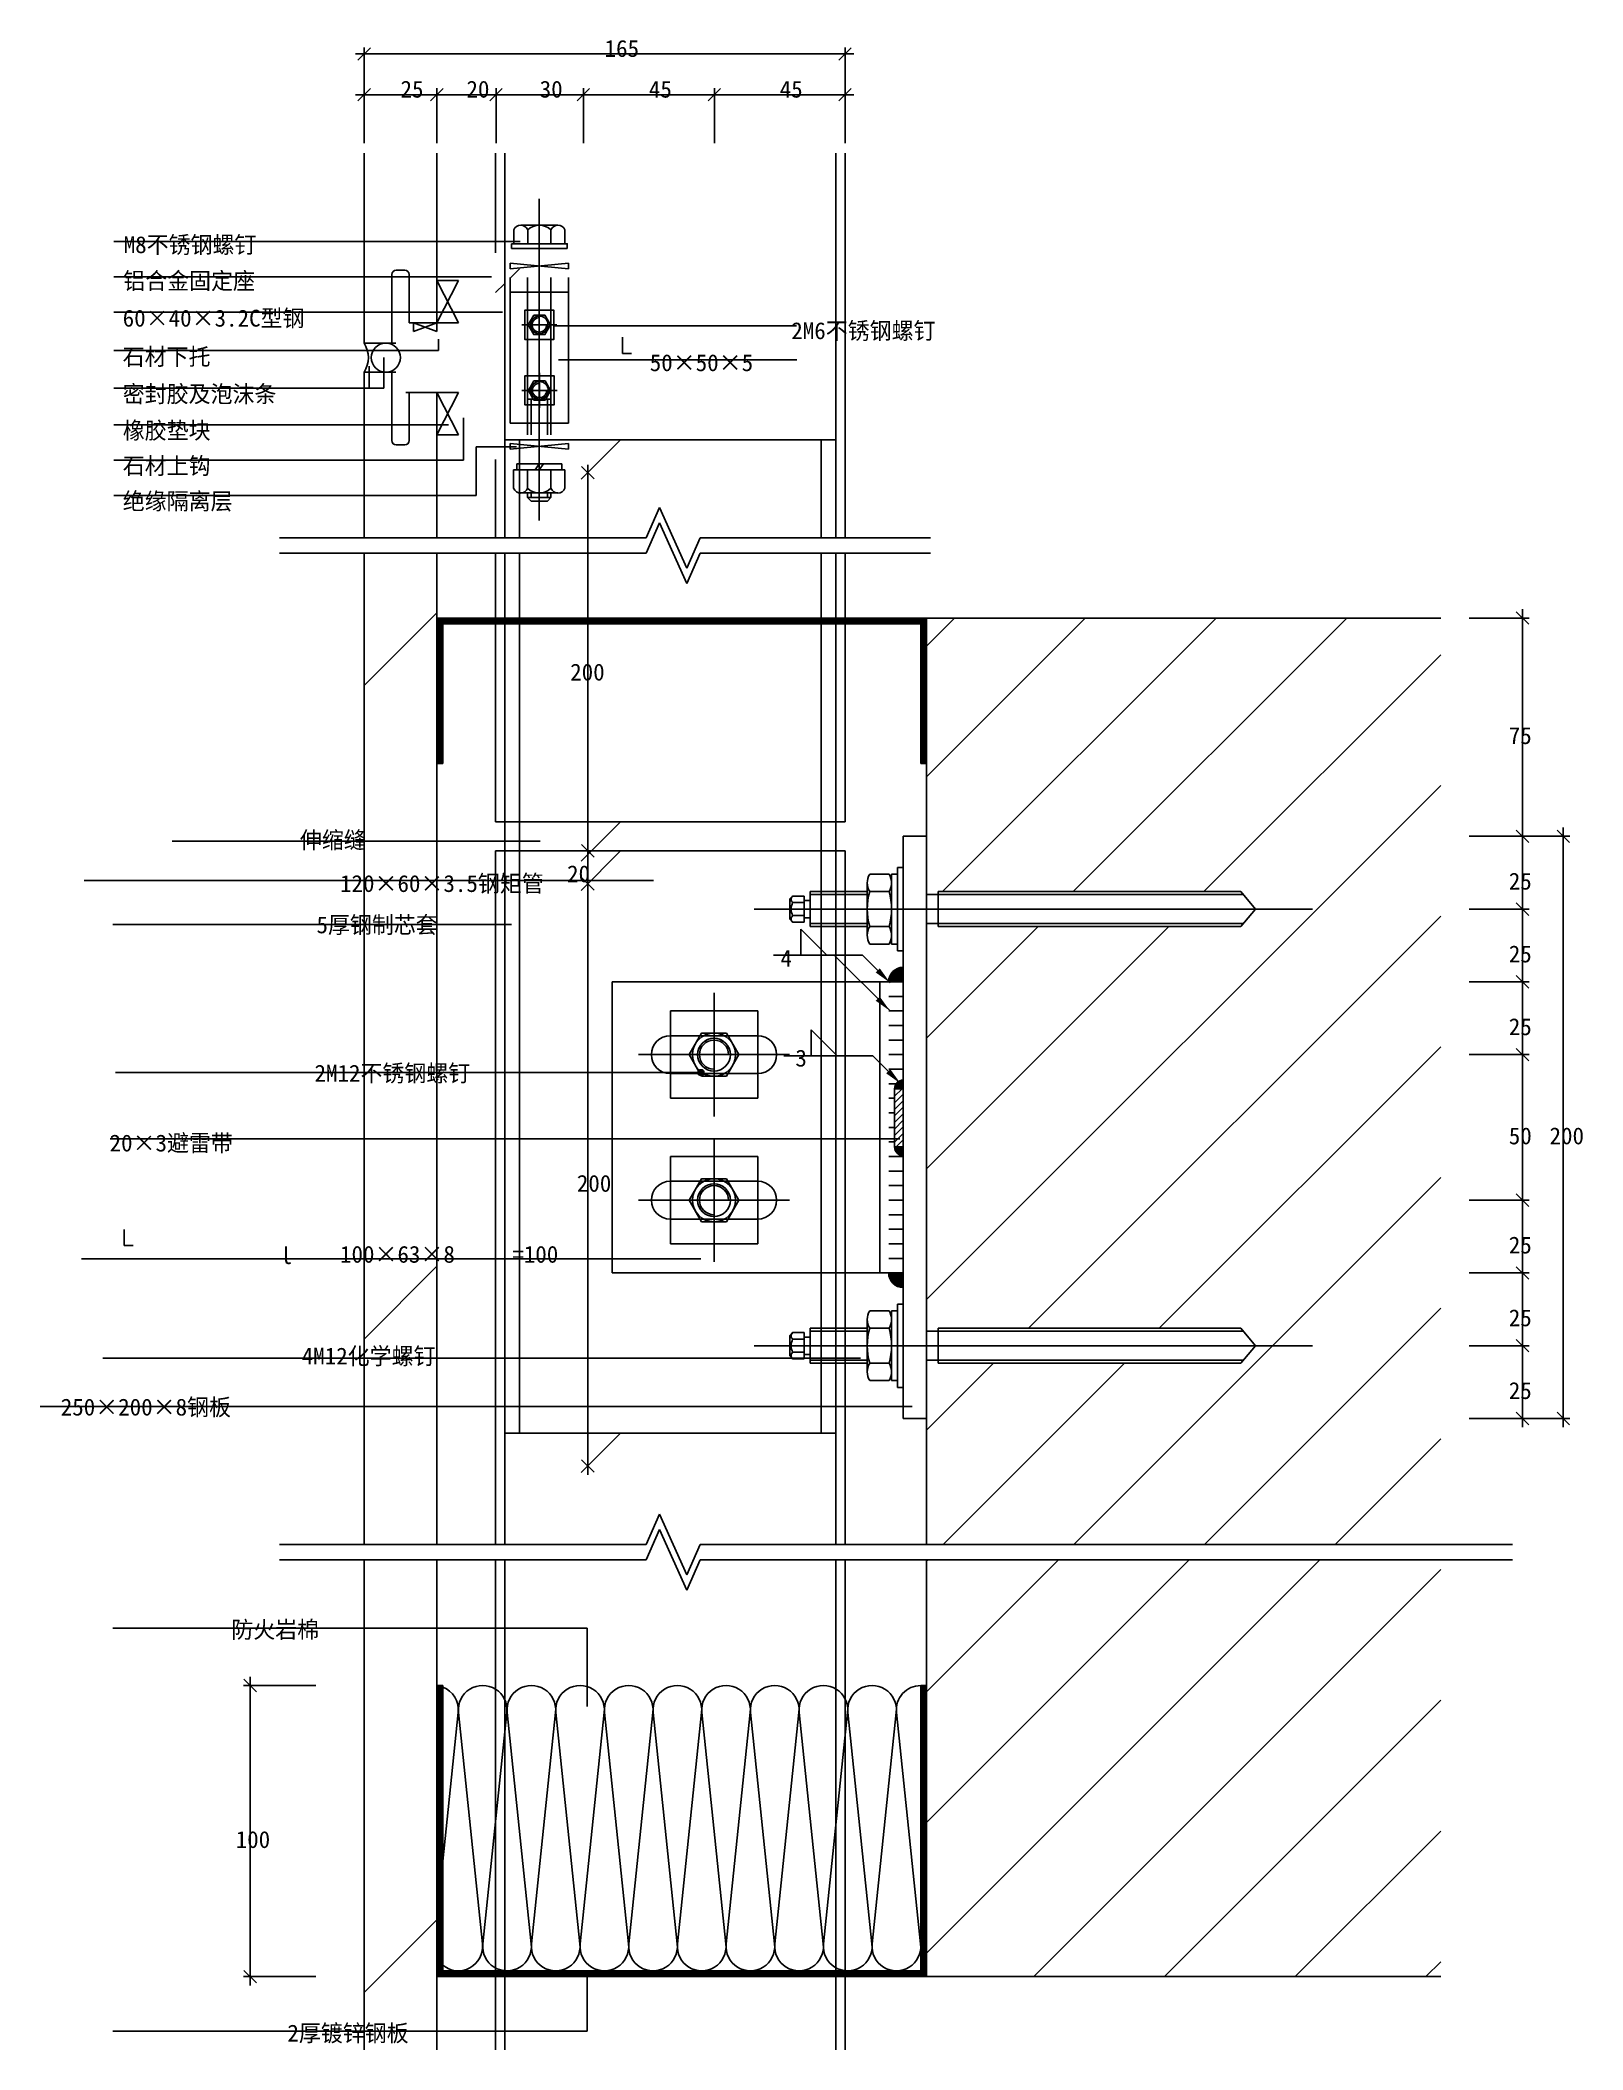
# Model space of a CAD drawing. Header units: metres. Extents: x 8663 to 9192, y 3366 to 4056.
import ezdxf

# ---------------------------------------------------------------- set-up
doc = ezdxf.new("R2010")
doc.units = ezdxf.units.M
for name, color, linetype in [('ASHADE', 1, 'Continuous'), ('图层1', 252, 'Continuous'), ('外形', 3, 'Continuous'), ('文字标注1', 4, 'Continuous'), ('轴线', 6, 'Continuous')]:
    doc.layers.add(name, color=color, linetype=linetype)
pattern_1 = [(45, (0, 0), (-112.2532, 112.2532), [])]
pattern_2 = [(45, (0, 0), (-449.013, 449.013), [])]
pattern_3 = [(45, (0, 0), (-22.45064, 22.45064), [])]

# ---------------------------------------------------------------- blocks, each defined once
blk = doc.blocks.new('_ArchTick')
blk.add_line((-0.63, 0), (0.7, 0))
at = {"color": 0, "linetype": 'ByBlock'}
blk.add_lwpolyline([(-0.5, -0.5), (0.5, 0.5)], dxfattribs=at)

msp = doc.modelspace()

# ---------------------------------------------------------------- hatches: boundary and pattern name
at = {"layer": 'ASHADE'}
h = msp.add_hatch(dxfattribs=at)
h.set_pattern_fill('SOLID')
h.paths.add_polyline_path([(8888.53, 3701.72, 1), (8890.53, 3701.72, 1)])
at = {"layer": '图层1'}
h = msp.add_hatch(dxfattribs=at)
h.set_pattern_fill('ANSI33,_O', scale=50)
h.set_pattern_definition(pattern_1)
h.paths.add_polyline_path([(8798.82, 4017.56), (8773.82, 4017.56), (8773.82, 3952.34), (8783.32, 3952.34), (8783.32, 3975.84, -0.41), (8784.82, 3977.34), (8787.82, 3977.34, -0.41), (8789.32, 3975.84), (8789.32, 3959.34), (8798.82, 3959.34)])
h = msp.add_hatch(dxfattribs=at)
h.set_pattern_fill('AR-SAND')
h.paths.add_polyline_path([(8784.82, 3977.34, 0.41), (8783.32, 3975.84), (8783.32, 3952.34), (8784.7, 3952.34, -0.41), (8784.2, 3952.84), (8784.2, 3971.01, -0.6), (8785.45, 3973.34), (8786.95, 3973.34, -0.6), (8788.2, 3971.01), (8788.2, 3958.34, 0.41), (8790.2, 3956.34), (8790.82, 3956.34), (8790.82, 3959.34), (8789.32, 3959.34), (8789.32, 3975.84, 0.41), (8787.82, 3977.34)])
h = msp.add_hatch(dxfattribs=at)
h.set_pattern_fill('ANSI31', scale=20)
h.paths.add_polyline_path([(8844, 3974.84, -0.41), (8846, 3972.84), (8846, 3967.84), (8849, 3967.84), (8849, 3972.84, 0.41), (8844, 3977.84), (8834, 3977.84), (8834, 3974.84)])
h.paths.add_polyline_path([(8824, 3977.84, 0.41), (8819, 3972.84), (8819, 3922.84, 0.41), (8824, 3917.84), (8834, 3917.84), (8834, 3920.84), (8824, 3920.84, -0.41), (8822, 3922.84), (8822, 3972.84, -0.41), (8824, 3974.84), (8834, 3974.84), (8834, 3977.84)])
h.paths.add_polyline_path([(8844, 3917.84, 0.41), (8849, 3922.84), (8849, 3927.84), (8846, 3927.84), (8846, 3922.84, -0.41), (8844, 3920.84), (8834, 3920.84), (8834, 3917.84)])
h = msp.add_hatch(dxfattribs=at)
h.set_pattern_fill('AR-SAND')
h.paths.add_polyline_path([(8773.82, 3952.34, -0.29), (8773.82, 3942.34), (8781.27, 3942.34, -0.41), (8776.27, 3947.34, -0.41), (8781.27, 3952.34)])
h = msp.add_hatch(dxfattribs=at)
h.set_pattern_fill('ANSI37', scale=20)
h.paths.add_polyline_path([(8786.27, 3947.34, 1), (8776.27, 3947.34, 1)])
h = msp.add_hatch(dxfattribs=at)
h.set_pattern_fill('ANSI33,_O', scale=50)
h.set_pattern_definition(pattern_1)
h.paths.add_polyline_path([(8798.82, 3935.34), (8789.32, 3935.34), (8789.32, 3918.84, -0.41), (8787.82, 3917.34), (8784.82, 3917.34, -0.41), (8783.32, 3918.84), (8783.32, 3942.34), (8773.82, 3942.34), (8773.82, 3885.42), (8798.82, 3885.42)])
h = msp.add_hatch(dxfattribs=at)
h.set_pattern_fill('AR-SAND')
h.paths.add_polyline_path([(8784.2, 3941.84, -0.41), (8784.7, 3942.34), (8783.32, 3942.34), (8783.32, 3918.84, 0.41), (8784.82, 3917.34), (8787.82, 3917.34, 0.41), (8789.32, 3918.84), (8789.32, 3935.34), (8788.2, 3935.34), (8788.2, 3923.67, -0.6), (8786.95, 3921.34), (8785.45, 3921.34, -0.6), (8784.2, 3923.67)])
h = msp.add_hatch(dxfattribs=at)
h.set_pattern_fill('ANSI33,_O', scale=50)
h.set_pattern_definition(pattern_1)
h.paths.add_polyline_path([(8798.82, 3880.16), (8773.82, 3880.16), (8773.82, 3539.6), (8798.82, 3539.6)])
h = msp.add_hatch(dxfattribs=at)
h.set_pattern_fill('SOLID')
h.paths.add_polyline_path([(8967, 3857.89), (8939, 3857.89), (8939, 3855.89), (8965, 3855.89), (8965, 3807.89), (8967, 3807.89)])
h.paths.add_polyline_path([(8939, 3857.89), (8935.8, 3857.89), (8935.8, 3855.89), (8939, 3855.89)])
h.paths.add_polyline_path([(8935.8, 3857.89), (8930.8, 3857.89), (8930.8, 3855.89), (8935.8, 3855.89)])
h.paths.add_polyline_path([(8930.8, 3857.89), (8827.2, 3857.89), (8827.2, 3855.89), (8930.8, 3855.89)])
h.paths.add_polyline_path([(8827.2, 3857.89), (8822.2, 3857.89), (8822.2, 3855.89), (8827.2, 3855.89)])
h.paths.add_polyline_path([(8822.2, 3857.89), (8819, 3857.89), (8819, 3855.89), (8822.2, 3855.89)])
h.paths.add_polyline_path([(8819, 3857.89), (8798.82, 3857.89), (8798.82, 3807.89), (8800.82, 3807.89), (8800.82, 3855.89), (8819, 3855.89)])
h = msp.add_hatch(dxfattribs=at)
h.set_pattern_fill('ANSI31,_O', scale=200)
h.set_pattern_definition(pattern_2)
h.paths.add_polyline_path([(9143.64, 3857.89), (8967, 3857.89), (8967, 3762.89), (8971, 3762.89), (8971, 3763.89), (9075, 3763.89), (9080, 3757.89), (9075, 3751.89), (8971, 3751.89), (8971, 3752.89), (8967, 3752.89), (8967, 3612.89), (8971, 3612.89), (8971, 3613.89), (9075, 3613.89), (9080, 3607.89), (9075, 3601.89), (8971, 3601.89), (8971, 3602.89), (8967, 3602.89), (8967, 3539.6), (9143.64, 3539.6)])
h = msp.add_hatch(dxfattribs=at)
h.set_pattern_fill('AR-CONC,_O', scale=10)
h.set_pattern_definition(pattern_3)
h.paths.add_polyline_path([(9143.64, 3857.89), (8967, 3857.89), (8967, 3762.89), (8971, 3762.89), (8971, 3763.89), (9075, 3763.89), (9080, 3757.89), (9075, 3751.89), (8971, 3751.89), (8971, 3752.89), (8967, 3752.89), (8967, 3612.89), (8971, 3612.89), (8971, 3613.89), (9075, 3613.89), (9080, 3607.89), (9075, 3601.89), (8971, 3601.89), (8971, 3602.89), (8967, 3602.89), (8967, 3539.6), (9143.64, 3539.6)])
h = msp.add_hatch(dxfattribs=at)
h.set_pattern_fill('SOLID')
h.paths.add_polyline_path([(8959, 3737.89, 0.41), (8954, 3732.89), (8959, 3732.89)])
h = msp.add_hatch(dxfattribs=at)
h.set_pattern_fill('SOLID')
h.paths.add_polyline_path([(8959, 3699.18, 0.41), (8956, 3696.18), (8959, 3696.18)])
h = msp.add_hatch(dxfattribs=at)
h.set_pattern_fill('ANSI31,_O', scale=0.5)
h.set_pattern_definition([(45, (0, 0), (-1.12253202, 1.12253202), [])])
h.paths.add_polyline_path([(8956, 3676.18), (8959, 3676.18), (8959, 3696.18), (8956, 3696.18)])
h = msp.add_hatch(dxfattribs=at)
h.set_pattern_fill('SOLID')
h.paths.add_polyline_path([(8959, 3673.18, -0.41), (8956, 3676.18), (8959, 3676.18)])
h = msp.add_hatch(dxfattribs=at)
h.set_pattern_fill('SOLID')
h.paths.add_polyline_path([(8959, 3627.89, -0.41), (8954, 3632.89), (8959, 3632.89)])
h = msp.add_hatch(dxfattribs=at)
h.set_pattern_fill('ANSI33,_O', scale=50)
h.set_pattern_definition(pattern_1)
h.paths.add_polyline_path([(8798.82, 3534.35), (8773.82, 3534.35), (8773.82, 3366.02), (8798.82, 3366.02)])
h = msp.add_hatch(dxfattribs=at)
h.set_pattern_fill('AR-CONC,_O', scale=10)
h.set_pattern_definition(pattern_3)
h.paths.add_polyline_path([(9143.64, 3534.35), (8967, 3534.35), (8967, 3391.16), (9143.64, 3391.16)])
h = msp.add_hatch(dxfattribs=at)
h.set_pattern_fill('ANSI31,_O', scale=200)
h.set_pattern_definition(pattern_2)
h.paths.add_polyline_path([(9143.64, 3534.35), (8967, 3534.35), (8967, 3391.16), (9143.64, 3391.16)])
h = msp.add_hatch(dxfattribs=at)
h.set_pattern_fill('SOLID')
h.paths.add_polyline_path([(8967, 3491.16), (8965, 3491.16), (8965, 3393.16), (8939, 3393.16), (8939, 3391.16), (8967, 3391.16)])
h.paths.add_polyline_path([(8939, 3393.16), (8935.8, 3393.16), (8935.8, 3391.16), (8939, 3391.16)])
h.paths.add_polyline_path([(8935.8, 3393.16), (8822.2, 3393.16), (8822.2, 3391.16), (8935.8, 3391.16)])
h.paths.add_polyline_path([(8822.2, 3393.16), (8819, 3393.16), (8819, 3391.16), (8822.2, 3391.16)])
h.paths.add_polyline_path([(8819, 3393.16), (8800.82, 3393.16), (8800.82, 3491.16), (8798.82, 3491.16), (8798.82, 3391.16), (8819, 3391.16)])

# ---------------------------------------------------------------- linework, layer by layer
for p, q in [((8773.82, 4021.03), (8773.82, 4053.9)), ((8939, 4021.03), (8939, 4053.9)), ((8773.82, 4051.65), (8939, 4051.65)), ((8773.82, 4021.03), (8773.82, 4039.9)), ((8798.82, 4021.03), (8798.82, 4039.9)), ((8798.82, 4021.03), (8798.82, 4039.9)), ((8819.12, 4021.03), (8819.12, 4039.9)), ((8819.12, 4021.03), (8819.12, 4039.9)), ((8849.12, 4021.03), (8849.12, 4039.9)), ((8849.12, 4021.03), (8849.12, 4039.9)), ((8894.12, 4021.03), (8894.12, 4039.9)), ((8894.12, 4021.03), (8894.12, 4039.9)), ((8939, 4021.03), (8939, 4039.9)), ((8798.82, 4037.65), (8773.82, 4037.65)), ((8819.12, 4037.65), (8798.82, 4037.65)), ((8849.12, 4037.65), (8819.12, 4037.65)), ((8894.12, 4037.65), (8849.12, 4037.65)), ((8939, 4037.65), (8894.12, 4037.65)), ((8825.2, 3986.44), (8825.2, 3991.24)), ((8840.4, 3992.84), (8827.6, 3992.84)), ((8842.8, 3986.44), (8842.8, 3991.24)), ((8824.4, 3984.84), (8824.4, 3986.44)), ((8824.4, 3984.84), (8843.6, 3984.84)), ((8824, 3979.84), (8844, 3977.84)), ((8844, 3979.84), (8824, 3977.84)), ((8824, 3977.84), (8824, 3979.84)), ((8844, 3977.84), (8844, 3979.84)), ((8798.82, 3973.84), (8806.2, 3959.34)), ((8798.82, 3959.34), (8806.2, 3973.84)), ((8806.2, 3973.84), (8798.82, 3973.84)), ((8824, 3974.84), (8824, 3924.84)), ((8824, 3969.84), (8829.98, 3969.84)), ((8829.98, 3920.84), (8829.98, 3974.84)), ((8837.98, 3920.84), (8837.98, 3974.84)), ((8837.98, 3969.84), (8844, 3969.84)), ((8844, 3974.84), (8844, 3924.84)), ((8790.82, 3959.34), (8798.82, 3956.34)), ((8798.82, 3959.34), (8790.82, 3956.34)), ((8790.82, 3959.34), (8790.82, 3956.34)), ((8798.82, 3959.34), (8806.2, 3959.34)), ((8798.82, 3959.34), (8798.82, 3956.34)), ((8862.59, 3954.32), (8862.59, 3948.77)), ((8862.59, 3948.77), (8865.66, 3948.77)), ((8798.82, 3935.34), (8806.2, 3920.84)), ((8798.82, 3920.84), (8806.2, 3935.34)), ((8806.2, 3935.34), (8798.82, 3935.34)), ((8829.98, 3933.11), (8837.98, 3933.11)), ((8831.18, 3920.84), (8831.18, 3933.11)), ((8836.78, 3920.84), (8836.78, 3933.11)), ((8824, 3924.84), (8829.98, 3924.84)), ((8837.98, 3924.84), (8844, 3924.84)), ((8798.82, 3920.84), (8806.2, 3920.84)), ((8844, 3915.84), (8824, 3917.84)), ((8824, 3915.84), (8844, 3917.84)), ((8824, 3917.84), (8824, 3915.84)), ((8844, 3917.84), (8844, 3915.84)), ((8861.93, 3919.14), (8848.38, 3905.58)), ((8842.78, 3908.84), (8825.18, 3908.84)), ((8825.18, 3908.84), (8825.18, 3902.44)), ((8841.7, 3910.84), (8826.26, 3910.84)), ((8826.26, 3910.84), (8826.26, 3908.84)), ((8841.7, 3908.84), (8826.26, 3908.84)), ((8829.98, 3908.84), (8829.98, 3902.44)), ((8834, 3910.84), (8832.58, 3908.84)), ((8835.41, 3910.84), (8833.99, 3908.84)), ((8837.98, 3908.84), (8837.98, 3902.44)), ((8841.7, 3910.84), (8841.7, 3908.84)), ((8842.78, 3908.84), (8842.78, 3902.44)), ((8850.63, 3908.84), (8850.63, 3773.53)), ((8840.38, 3900.84), (8827.58, 3900.84)), ((8829.98, 3899.24), (8829.98, 3900.84)), ((8831.18, 3899.24), (8831.18, 3900.84)), ((8836.78, 3899.24), (8836.78, 3900.84)), ((8837.98, 3899.24), (8837.98, 3900.84)), ((8837.98, 3899.24), (8829.98, 3899.24)), ((8829.98, 3899.24), (8831.18, 3898.04)), ((8836.78, 3898.04), (8831.18, 3898.04)), ((8836.78, 3898.04), (8837.98, 3899.24)), ((8875.3, 3895.86), (8870.64, 3885.42)), ((8875.3, 3895.86), (8884.63, 3874.98)), ((8875.3, 3890.6), (8870.64, 3880.16)), ((8875.3, 3890.6), (8884.63, 3869.73)), ((8744.77, 3885.42), (8870.64, 3885.42)), ((8744.77, 3880.16), (8870.64, 3880.16)), ((8884.63, 3874.98), (8889.29, 3885.42)), ((8884.63, 3869.73), (8889.29, 3880.16)), ((8889.29, 3885.42), (8968.41, 3885.42)), ((8889.29, 3880.16), (8968.41, 3880.16)), ((8967, 3857.89), (8798.82, 3857.89)), ((8965, 3855.89), (8800.82, 3855.89)), ((8800.82, 3807.89), (8800.82, 3855.89)), ((8965, 3855.89), (8965, 3807.89)), ((9153.34, 3857.89), (9173.95, 3857.89)), ((9171.7, 3857.89), (9171.7, 3782.89)), ((8800.82, 3807.89), (8798.82, 3807.89)), ((8967, 3807.89), (8965, 3807.89)), ((8822.2, 3787.89), (8822.2, 3777.89)), ((8861.93, 3787.89), (8848.38, 3774.33)), ((8861.93, 3787.89), (8848.38, 3774.33)), ((8935.8, 3787.89), (8935.8, 3777.89)), ((8861.93, 3777.89), (8848.38, 3764.33)), ((8861.93, 3777.89), (8848.38, 3764.33)), ((9153.34, 3782.89), (9173.95, 3782.89)), ((9153.34, 3782.89), (9173.95, 3782.89)), ((9153.34, 3782.89), (9187.95, 3782.89)), ((9171.7, 3782.89), (9171.7, 3757.89)), ((9185.7, 3582.89), (9185.7, 3782.89)), ((8850.63, 3774.33), (8850.63, 3763.76)), ((8947.47, 3769.87), (8954.14, 3769.87)), ((8955, 3745.9), (8955, 3769.87)), ((8955, 3769.87), (8957, 3769.87)), ((8957, 3743.57), (8957, 3772.2)), ((8957, 3772.2), (8959, 3772.2)), ((8959, 3743.57), (8959, 3772.2)), ((8850.63, 3764.33), (8850.63, 3568.83)), ((8927, 3763.89), (8946.6, 3763.89)), ((8927, 3763.89), (8927, 3751.89)), ((8927, 3762.89), (8946.6, 3762.89)), ((8946.6, 3748.89), (8946.6, 3766.88)), ((8947.47, 3763.88), (8954.14, 3763.88)), ((8967, 3762.89), (9075.84, 3762.89)), ((8971, 3763.89), (9075, 3763.89)), ((8971, 3763.89), (8971, 3751.89)), ((9075, 3763.89), (9080, 3757.89)), ((8921, 3762.39), (8920, 3761.39)), ((8920, 3761.39), (8920, 3754.39)), ((8921, 3762.39), (8925, 3762.39)), ((8921, 3760.14), (8925, 3760.14)), ((8921, 3755.64), (8925, 3755.64)), ((8925, 3762.39), (8925, 3753.39)), ((8927, 3760.89), (8925, 3760.89)), ((9080, 3757.89), (9075, 3751.89)), ((9153.34, 3757.89), (9173.95, 3757.89)), ((9153.34, 3757.89), (9173.95, 3757.89)), ((9171.7, 3757.89), (9171.7, 3732.89)), ((8920, 3754.39), (8921, 3753.39)), ((8921, 3753.39), (8925, 3753.39)), ((8927, 3754.89), (8925, 3754.89)), ((8927, 3752.89), (8946.6, 3752.89)), ((8927, 3751.89), (8946.6, 3751.89)), ((8947.47, 3751.89), (8954.14, 3751.89)), ((8967, 3752.89), (9075.84, 3752.89)), ((8971, 3751.89), (9075, 3751.89)), ((8947.47, 3745.9), (8954.14, 3745.9)), ((8955, 3745.9), (8957, 3745.9)), ((8957, 3743.57), (8959, 3743.57)), ((9153.34, 3732.89), (9173.95, 3732.89)), ((9153.34, 3732.89), (9173.95, 3732.89)), ((9171.7, 3732.89), (9171.7, 3707.89)), ((9153.34, 3707.89), (9173.95, 3707.89)), ((9153.34, 3707.89), (9173.95, 3707.89)), ((9171.7, 3707.89), (9171.7, 3657.89)), ((9153.34, 3657.89), (9173.95, 3657.89)), ((9153.34, 3657.89), (9173.95, 3657.89)), ((9171.7, 3657.89), (9171.7, 3632.89)), ((8691.4, 3647.87), (8691.4, 3642.32)), ((8691.4, 3642.32), (8694.46, 3642.32)), ((9153.34, 3632.89), (9173.95, 3632.89)), ((9153.34, 3632.89), (9173.95, 3632.89)), ((9171.7, 3632.89), (9171.7, 3607.89)), ((8947.47, 3619.87), (8954.14, 3619.87)), ((8955, 3619.87), (8955, 3595.9)), ((8955, 3619.87), (8957, 3619.87)), ((8957, 3622.2), (8957, 3593.57)), ((8957, 3622.2), (8959, 3622.2)), ((8959, 3622.2), (8959, 3593.57)), ((8920, 3611.39), (8921, 3612.39)), ((8920, 3604.39), (8920, 3611.39)), ((8921, 3612.39), (8925, 3612.39)), ((8925, 3603.39), (8925, 3612.39)), ((8927, 3610.89), (8925, 3610.89)), ((8927, 3613.89), (8946.6, 3613.89)), ((8927, 3601.89), (8927, 3613.89)), ((8927, 3612.89), (8946.6, 3612.89)), ((8946.6, 3616.88), (8946.6, 3598.89)), ((8947.47, 3613.88), (8954.14, 3613.88)), ((8967, 3612.89), (9075.84, 3612.89)), ((8971, 3613.89), (9075, 3613.89)), ((8971, 3601.89), (8971, 3613.89)), ((9080, 3607.89), (9075, 3613.89)), ((8921, 3603.39), (8920, 3604.39)), ((8921, 3610.14), (8925, 3610.14)), ((8921, 3605.64), (8925, 3605.64)), ((8927, 3604.89), (8925, 3604.89)), ((9075, 3601.89), (9080, 3607.89)), ((9153.34, 3607.89), (9173.95, 3607.89)), ((9153.34, 3607.89), (9173.95, 3607.89)), ((9171.7, 3607.89), (9171.7, 3582.89)), ((8921, 3603.39), (8925, 3603.39)), ((8927, 3602.89), (8946.6, 3602.89)), ((8927, 3601.89), (8946.6, 3601.89)), ((8947.47, 3601.89), (8954.14, 3601.89)), ((8967, 3602.89), (9075.84, 3602.89)), ((8971, 3601.89), (9075, 3601.89)), ((8947.47, 3595.9), (8954.14, 3595.9)), ((8955, 3595.9), (8957, 3595.9)), ((8957, 3593.57), (8959, 3593.57)), ((8861.93, 3577.89), (8848.38, 3564.33)), ((9153.34, 3582.89), (9173.95, 3582.89)), ((9153.34, 3582.89), (9187.95, 3582.89)), ((8875.3, 3550.04), (8870.64, 3539.6)), ((8875.3, 3550.04), (8884.63, 3529.16)), ((8875.3, 3544.78), (8870.64, 3534.35)), ((8875.3, 3544.78), (8884.63, 3523.91)), ((8744.77, 3539.6), (8870.64, 3539.6)), ((8884.63, 3529.16), (8889.29, 3539.6)), ((8889.29, 3539.6), (9168.22, 3539.6)), ((8744.77, 3534.35), (8870.64, 3534.35)), ((8884.63, 3523.91), (8889.29, 3534.35)), ((8889.29, 3534.35), (9168.22, 3534.35)), ((8757.22, 3491.16), (8732.43, 3491.16)), ((8734.68, 3491.16), (8734.68, 3391.16)), ((8800.82, 3491.16), (8798.82, 3491.16)), ((8800.82, 3393.16), (8800.82, 3491.16)), ((8965, 3491.16), (8965, 3393.16)), ((8967, 3491.16), (8965, 3491.16)), ((8800.82, 3430.81), (8806.14, 3481.93)), ((8814.49, 3402.38), (8806.23, 3481.93)), ((8814.58, 3402.38), (8822.85, 3481.93)), ((8831.21, 3402.38), (8822.94, 3481.93)), ((8831.3, 3402.38), (8839.57, 3481.93)), ((8847.93, 3402.38), (8839.66, 3481.93)), ((8848.02, 3402.38), (8856.29, 3481.93)), ((8864.65, 3402.38), (8856.38, 3481.93)), ((8864.74, 3402.38), (8873.01, 3481.93)), ((8881.37, 3402.38), (8873.1, 3481.93)), ((8881.46, 3402.38), (8889.73, 3481.93)), ((8898.09, 3402.38), (8889.82, 3481.93)), ((8898.18, 3402.38), (8906.45, 3481.93)), ((8914.8, 3402.38), (8906.54, 3481.93)), ((8914.89, 3402.38), (8923.16, 3481.93)), ((8931.52, 3402.38), (8923.25, 3481.93)), ((8931.61, 3402.38), (8939.88, 3481.93)), ((8948.24, 3402.38), (8939.97, 3481.93)), ((8948.33, 3402.38), (8956.6, 3481.93)), ((8964.96, 3402.38), (8956.69, 3481.93)), ((8757.22, 3391.16), (8732.43, 3391.16)), ((8967, 3391.16), (8798.82, 3391.16)), ((8965, 3393.16), (8800.82, 3393.16))]:
    msp.add_line(p, q)
for points in [[(8838, 3986.44), (8838, 3991.24, 0.4), (8830, 3991.24), (8830, 3986.44)], [(8825.18, 3902.44, 0.67), (8829.98, 3902.44, 0.4), (8837.98, 3902.44, 0.67), (8842.78, 3902.44)]]:
    msp.add_lwpolyline(points, format="xyb")
for points in [[(8843.6, 3984.84), (8843.6, 3986.44), (8824.4, 3986.44)], [(8829.98, 3963.59), (8829, 3963.59), (8829, 3953.59), (8829.98, 3953.59)], [(8837.98, 3953.59), (8839, 3953.59), (8839, 3963.59), (8837.98, 3963.59)], [(8830.05, 3941.09), (8829.07, 3941.09), (8829.07, 3931.09), (8830.05, 3931.09)], [(8838.05, 3931.09), (8839.07, 3931.09), (8839.07, 3941.09), (8838.05, 3941.09)]]:
    msp.add_lwpolyline(points)
for centre, radius in [((8781.27, 3947.34), 5), ((8894, 3707.89), 7.39), ((8894, 3657.89), 7.39)]:
    msp.add_circle(centre, radius)
for centre, radius, start, end in [((8827.6, 3990.24), 2.6, 22.62, 157.38), ((8840.4, 3990.24), 2.6, 22.62, 157.38), ((8765.94, 3947.34), 9.33, 327.61, 32.39), ((8952.24, 3766.88), 5.63, 147.86, 212.14), ((8949.37, 3766.88), 5.63, 327.86, 32.14), ((8967.85, 3757.89), 21.24, 163.61, 196.39), ((8947.47, 3763.88), 0, 0, 64.27), ((8933.76, 3757.89), 21.24, 343.61, 16.39), ((8922.02, 3761.26), 1.52, 132.07, 227.93), ((8922.02, 3754.51), 1.52, 132.07, 227.93), ((8925.82, 3757.89), 5.31, 154.94, 205.06), ((8952.24, 3748.89), 5.63, 147.86, 212.14), ((8949.37, 3748.89), 5.63, 327.86, 32.14), ((8959, 3732.89), 5, 90, 180), ((8879, 3707.89), 6.5, 90, 270), ((8909, 3707.89), 6.5, 270, 90), ((8959, 3696.18), 3, 90, 180), ((8959, 3676.18), 3, 180, 270), ((8879, 3657.89), 6.5, 90, 270), ((8909, 3657.89), 6.5, 270, 90), ((8959, 3632.89), 5, 180, 270), ((8952.24, 3616.88), 5.63, 147.86, 212.14), ((8949.37, 3616.88), 5.63, 327.86, 32.14), ((8922.02, 3611.26), 1.52, 132.07, 227.93), ((8967.85, 3607.89), 21.24, 163.61, 196.39), ((8933.76, 3607.89), 21.24, 343.61, 16.39), ((8922.02, 3604.51), 1.52, 132.07, 227.93), ((8925.82, 3607.89), 5.31, 154.94, 205.06), ((8952.24, 3598.89), 5.63, 147.86, 212.14), ((8947.47, 3601.89), 0, 295.73, 0), ((8949.37, 3598.89), 5.63, 327.86, 32.14), ((8797.82, 3482.8), 8.36, 354.07, 68.97), ((8814.54, 3482.8), 8.36, 354.07, 185.93), ((8831.26, 3482.8), 8.36, 354.07, 185.93), ((8847.98, 3482.8), 8.36, 354.07, 185.93), ((8864.69, 3482.8), 8.36, 354.07, 185.93), ((8881.41, 3482.8), 8.36, 354.07, 185.93), ((8898.13, 3482.8), 8.36, 354.07, 185.93), ((8914.85, 3482.8), 8.36, 354.07, 185.93), ((8931.57, 3482.8), 8.36, 354.07, 185.93), ((8948.29, 3482.8), 8.36, 354.07, 185.93), ((8965, 3482.8), 8.36, 90, 185.93), ((8806.18, 3401.52), 8.36, 230.13, 5.93), ((8822.9, 3401.52), 8.36, 174.07, 5.93), ((8839.62, 3401.52), 8.36, 174.07, 5.93), ((8856.34, 3401.52), 8.36, 174.07, 5.93), ((8873.05, 3401.52), 8.36, 174.07, 5.93), ((8889.77, 3401.52), 8.36, 174.07, 5.93), ((8906.49, 3401.52), 8.36, 174.07, 5.93), ((8923.21, 3401.52), 8.36, 174.07, 5.93), ((8939.93, 3401.52), 8.36, 174.07, 5.93), ((8956.65, 3401.52), 8.36, 174.07, 5.93)]:
    msp.add_arc(centre, radius, start, end)
at = {"layer": 'ASHADE'}
for p, q in [((8687.88, 3987.18), (8827.47, 3987.18)), ((8687.88, 3975.1), (8817.6, 3975.1)), ((8687.88, 3962.99), (8821.38, 3962.99)), ((8922.33, 3958.28), (8839.07, 3958.28)), ((8687.88, 3949.77), (8799.36, 3949.77)), ((8799.36, 3953.7), (8799.36, 3949.77)), ((8775.6, 3944.44), (8775.6, 3936.8)), ((8780.6, 3947.44), (8780.6, 3936.8)), ((8922.45, 3946.57), (8840.6, 3946.57)), ((8687.88, 3936.8), (8780.6, 3936.8)), ((8687.88, 3924.26), (8802.85, 3924.26)), ((8807.93, 3926.7), (8807.93, 3912.13)), ((8812.31, 3916.7), (8812.31, 3899.96)), ((8826.21, 3916.7), (8812.31, 3916.7)), ((8687.88, 3912.13), (8807.93, 3912.13)), ((8687.88, 3899.96), (8812.31, 3899.96)), ((8707.86, 3781.21), (8834.28, 3781.21)), ((8677.7, 3767.71), (8873.25, 3767.71)), ((8687.46, 3752.55), (8824.48, 3752.55)), ((8923.79, 3751.02), (8932.71, 3742.1)), ((8923.79, 3742.1), (8923.79, 3751.02)), ((8914.41, 3742.1), (8944.97, 3742.1)), ((8954.47, 3722.89), (8935.26, 3742.1)), ((8954.47, 3732.6), (8944.97, 3742.1)), ((8927.41, 3716.36), (8936.34, 3707.43)), ((8927.41, 3707.43), (8927.41, 3716.36)), ((8918.03, 3707.43), (8948.6, 3707.43)), ((8958.09, 3697.93), (8948.6, 3707.43)), ((8688.45, 3701.72), (8889.53, 3701.72)), ((8686.6, 3678.93), (8957.8, 3678.93)), ((8676.69, 3637.69), (8889.53, 3637.69)), ((8684.07, 3603.67), (8944.37, 3603.67)), ((8962.03, 3587.02), (8662.56, 3587.02)), ((8687.46, 3510.89), (8850.39, 3510.89)), ((8850.39, 3510.89), (8850.39, 3483.96)), ((8850.39, 3372.38), (8850.39, 3391.71)), ((8687.46, 3372.38), (8850.39, 3372.38))]:
    msp.add_line(p, q, dxfattribs=at)
msp.add_circle((8889.53, 3701.72), 1, dxfattribs=at)
for centre in [(8894, 3707.89), (8894, 3657.89)]:
    msp.add_arc(centre, 5, 0, 270, dxfattribs=at)
for points in [[(8950.94, 3737.55), (8949.52, 3736.13), (8954.47, 3732.6)], [(8950.94, 3727.84), (8949.52, 3726.42), (8954.47, 3722.89)], [(8954.56, 3702.88), (8953.14, 3701.47), (8958.09, 3697.93)]]:
    msp.add_solid(points, dxfattribs=at)
at = {"layer": '图层1'}
for p, q in [((8822.2, 4017.56), (8822.2, 3885.42)), ((8935.8, 4017.56), (8935.8, 3885.42)), ((8829.98, 3969.84), (8837.98, 3969.84)), ((8829.98, 3963.59), (8837.98, 3963.59)), ((8783.32, 3952.34), (8784.7, 3952.34)), ((8829.98, 3953.59), (8837.98, 3953.59)), ((8783.32, 3942.34), (8784.7, 3942.34)), ((8789.32, 3935.34), (8788.2, 3935.34)), ((8830.05, 3941.09), (8838.05, 3941.09)), ((8830.05, 3931.09), (8838.05, 3931.09)), ((8829.98, 3924.84), (8837.98, 3924.84)), ((8822.2, 3919.14), (8935.8, 3919.14)), ((8827.2, 3919.14), (8827.2, 3885.42)), ((8930.8, 3919.14), (8930.8, 3885.42)), ((8822.2, 3880.16), (8822.2, 3787.89)), ((8827.2, 3880.16), (8827.2, 3577.89)), ((8930.8, 3880.16), (8930.8, 3577.89)), ((8935.8, 3880.16), (8935.8, 3787.89)), ((8822.2, 3777.89), (8822.2, 3539.6)), ((8935.8, 3777.89), (8935.8, 3539.6)), ((8939, 3763.89), (8939, 3751.89)), ((8939, 3732.89), (8939, 3632.89)), ((8954, 3727.89), (8959, 3727.89)), ((8954, 3722.89), (8959, 3722.89)), ((8879, 3714.39), (8909, 3714.39)), ((8954, 3717.89), (8959, 3717.89)), ((8954, 3712.89), (8959, 3712.89)), ((8954, 3707.89), (8959, 3707.89)), ((8879, 3701.39), (8909, 3701.39)), ((8954, 3702.89), (8959, 3702.89)), ((8954, 3697.89), (8956.54, 3697.89)), ((8954, 3692.89), (8956, 3692.89)), ((8954, 3687.89), (8956, 3687.89)), ((8954, 3682.89), (8956, 3682.89)), ((8954, 3677.89), (8956, 3677.89)), ((8954, 3672.89), (8959, 3672.89)), ((8954, 3667.89), (8959, 3667.89)), ((8879, 3664.39), (8909, 3664.39)), ((8954, 3662.89), (8959, 3662.89)), ((8954, 3657.89), (8959, 3657.89)), ((8954, 3652.89), (8959, 3652.89)), ((8879, 3651.39), (8909, 3651.39)), ((8954, 3647.89), (8959, 3647.89)), ((8954, 3642.89), (8959, 3642.89)), ((8954, 3637.89), (8959, 3637.89)), ((8939, 3601.89), (8939, 3613.89)), ((8822.2, 3577.89), (8935.8, 3577.89)), ((8822.2, 3534.35), (8822.2, 3366.02)), ((8935.8, 3534.35), (8935.8, 3366.02)), ((8819, 3489.87), (8819, 3391.16)), ((8939, 3486.62), (8939, 3391.16))]:
    msp.add_line(p, q, dxfattribs=at)
for points in [[(8832.09, 3961.9), (8830.18, 3958.59), (8832.09, 3955.28), (8835.92, 3955.28), (8837.83, 3958.59), (8835.92, 3961.9)], [(8832.16, 3939.4), (8830.24, 3936.09), (8832.16, 3932.78), (8835.98, 3932.78), (8837.89, 3936.09), (8835.98, 3939.4)]]:
    msp.add_lwpolyline(points, close=True, dxfattribs=at)
for centre in [(8834, 3958.59), (8834.07, 3936.09)]:
    msp.add_circle(centre, 3, dxfattribs=at)
for centre in [(8834, 3958.59), (8834.07, 3936.09)]:
    msp.add_arc(centre, 2.5, 90, 0, dxfattribs=at)
at = {"layer": '外形'}
for p, q in [((8773.82, 3952.34), (8773.82, 4017.56)), ((8798.82, 3959.34), (8798.82, 4017.56)), ((8784.82, 3977.34), (8787.82, 3977.34)), ((8783.32, 3952.34), (8783.32, 3975.84)), ((8789.32, 3975.84), (8789.32, 3959.34)), ((8789.32, 3959.34), (8798.82, 3959.34)), ((8773.82, 3952.34), (8783.32, 3952.34)), ((8773.82, 3885.42), (8773.82, 3942.34)), ((8783.32, 3942.34), (8773.82, 3942.34)), ((8783.32, 3918.84), (8783.32, 3942.34)), ((8798.82, 3935.34), (8789.32, 3935.34)), ((8789.32, 3935.34), (8789.32, 3918.84)), ((8798.82, 3885.42), (8798.82, 3935.34)), ((8787.82, 3917.34), (8784.82, 3917.34)), ((8773.82, 3539.6), (8773.82, 3880.16)), ((8798.82, 3539.6), (8798.82, 3880.16)), ((8967, 3857.89), (8967, 3539.6)), ((8967, 3857.89), (9143.64, 3857.89)), ((8773.82, 3366.02), (8773.82, 3534.35)), ((8798.82, 3366.02), (8798.82, 3534.35)), ((8967, 3534.35), (8967, 3391.16)), ((8967, 3391.16), (9143.64, 3391.16))]:
    msp.add_line(p, q, dxfattribs=at)
for centre, start, end in [((8784.82, 3975.84), 90, 180), ((8787.82, 3975.84), 0, 90), ((8784.82, 3918.84), 180, 270), ((8787.82, 3918.84), 270, 0)]:
    msp.add_arc(centre, 1.5, start, end, dxfattribs=at)
at = {"layer": '文字标注1'}
for p, q in [((8819, 4017.56), (8819, 3983.34)), ((8939, 4017.56), (8939, 3885.42)), ((8819, 3912.34), (8819, 3885.42)), ((8819, 3880.16), (8819, 3787.89)), ((8939, 3880.16), (8939, 3787.89)), ((8819, 3787.89), (8939, 3787.89)), ((8819, 3777.89), (8819, 3539.6)), ((8819, 3777.89), (8939, 3777.89)), ((8939, 3777.89), (8939, 3763.89)), ((8959, 3782.89), (8959, 3582.89)), ((8967, 3782.89), (8959, 3782.89)), ((8939, 3751.89), (8939, 3732.89)), ((8859, 3732.89), (8959, 3732.89)), ((8859, 3732.89), (8859, 3632.89)), ((8951, 3732.89), (8951, 3632.89)), ((8879, 3722.89), (8909, 3722.89)), ((8879, 3722.89), (8879, 3692.89)), ((8909, 3722.89), (8909, 3692.89)), ((8956, 3696.18), (8956, 3676.18)), ((8959, 3696.18), (8956, 3696.18)), ((8879, 3692.89), (8909, 3692.89)), ((8879, 3672.89), (8879, 3642.89)), ((8879, 3672.89), (8909, 3672.89)), ((8909, 3672.89), (8909, 3642.89)), ((8959, 3676.18), (8956, 3676.18)), ((8879, 3642.89), (8909, 3642.89)), ((8859, 3632.89), (8959, 3632.89)), ((8939, 3632.89), (8939, 3613.89)), ((8939, 3601.89), (8939, 3539.6)), ((8967, 3582.89), (8959, 3582.89)), ((8819, 3534.35), (8819, 3489.87)), ((8939, 3534.35), (8939, 3486.62)), ((8819, 3391.16), (8819, 3366.02)), ((8939, 3391.16), (8939, 3366.02))]:
    msp.add_line(p, q, dxfattribs=at)
for points in [[(8898.27, 3700.5), (8902.53, 3707.89), (8898.27, 3715.27), (8889.74, 3715.27), (8885.48, 3707.89), (8889.74, 3700.5)], [(8898.27, 3650.5), (8902.53, 3657.89), (8898.27, 3665.27), (8889.74, 3665.27), (8885.48, 3657.89), (8889.74, 3650.5)]]:
    msp.add_lwpolyline(points, close=True, dxfattribs=at)
for centre in [(8894, 3707.89), (8894, 3657.89)]:
    msp.add_circle(centre, 5.62, dxfattribs=at)
at = {"layer": '轴线'}
for p, q in [((8834, 3891.39), (8834, 4001.84)), ((8834, 3964.63), (8834, 3952.55)), ((8827.96, 3958.59), (8840.05, 3958.59)), ((8834.07, 3942.13), (8834.07, 3930.05)), ((8828.02, 3936.09), (8840.11, 3936.09)), ((8907.81, 3757.89), (9099.58, 3757.89)), ((8894, 3686.69), (8894, 3729.08)), ((8868.04, 3707.89), (8919.97, 3707.89)), ((8894, 3636.69), (8894, 3679.08)), ((8868.04, 3657.89), (8919.97, 3657.89)), ((8907.81, 3607.89), (9099.58, 3607.89))]:
    msp.add_line(p, q, dxfattribs=at)

# ---------------------------------------------------------------- block references
at = {"xscale": 4.3, "yscale": 4.3, "zscale": 4.3}
for p, rotation in [((8773.82, 4051.65), 180), ((8773.82, 4037.65), 180), ((8798.82, 4037.65), 180), ((8819.12, 4037.65), 180), ((8849.12, 4037.65), 180), ((8894.12, 4037.65), 180), ((8850.63, 3907.83), 270), ((9171.7, 3857.89), 90), ((9171.7, 3782.89), 90), ((9171.7, 3782.89), 270), ((9185.7, 3782.89), 90), ((8850.63, 3777.89), 270), ((8850.63, 3766.58), 270), ((9171.7, 3757.89), 90), ((9171.7, 3757.89), 270), ((9171.7, 3732.89), 90), ((9171.7, 3732.89), 270), ((9171.7, 3707.89), 90), ((9171.7, 3707.89), 270), ((9171.7, 3657.89), 90), ((9171.7, 3657.89), 270), ((9171.7, 3632.89), 90), ((9171.7, 3632.89), 270), ((9171.7, 3607.89), 90), ((9171.7, 3607.89), 270), ((9171.7, 3582.89), 270), ((9185.7, 3582.89), 270), ((8850.63, 3566.58), 270), ((8734.68, 3491.16), 90), ((8734.68, 3391.16), 270)]:
    msp.add_blockref('_ArchTick', p, dxfattribs=dict(at, rotation=rotation))
for p in [(8939, 4051.65), (8798.82, 4037.65), (8819.12, 4037.65), (8849.12, 4037.65), (8894.12, 4037.65), (8939, 4037.65)]:
    msp.add_blockref('_ArchTick', p, dxfattribs=at)

# ---------------------------------------------------------------- texts
at = {"char_height": 5.8, "attachment_point": 1}
for s, insert in [('\\A1;165', (8856.41, 4056.46)), ('\\A1;25', (8786.32, 4042.46)), ('\\A1;20', (8808.97, 4042.46)), ('\\A1;30', (8834.12, 4042.46)), ('\\A1;45', (8871.62, 4042.46)), ('\\A1;45', (8916.56, 4042.46)), ('\\A1;200', (8844.6, 3842.21)), ('\\A1;75', (9166.99, 3820.39)), ('\\A1;20', (8843.53, 3772.91)), ('\\A1;25', (9166.99, 3770.39)), ('\\A1;25', (9166.99, 3745.39)), ('\\A1;25', (9166.99, 3720.39)), ('\\A1;50', (9166.99, 3682.89)), ('\\A1;200', (9180.99, 3682.89)), ('\\A1;200', (8846.88, 3666.58)), ('\\A1;25', (9166.99, 3645.39)), ('\\A1;25', (9166.99, 3620.39)), ('\\A1;25', (9166.99, 3595.39)), ('\\A1;100', (8729.71, 3441.16))]:
    msp.add_mtext(s, dxfattribs=dict(at, insert=insert))
at = {"layer": 'ASHADE', "char_height": 5.8, "attachment_point": 1}
for s, insert in [('M8不锈钢螺钉', (8691.24, 3989.04)), ('铝合金固定座', (8691.09, 3976.62)), ('60×40×3.2C型钢', (8690.89, 3963.79)), ('2M6不锈钢螺钉', (8920.54, 3959.49)), ('石材下托', (8690.89, 3950.57)), ('   50×50×5', (8860.09, 3948.5)), ('密封胶及泡沫条', (8690.92, 3937.76)), ('橡胶垫块', (8690.92, 3925.23)), ('石材上钩', (8690.92, 3913.1)), ('绝缘隔离层', (8690.92, 3900.93)), ('伸缩缝', (8751.77, 3784.53)), ('120×60×3.5钢矩管', (8765.55, 3769.58)), ('5厚钢制芯套', (8757.46, 3755.39)), ('4', (8916.83, 3743.86)), ('3', (8921.94, 3709.6)), ('2M12不锈钢螺钉', (8756.78, 3704.42)), ('20×3避雷带', (8686.4, 3680.44)), ('l', (8745.16, 3641.77)), ('100×63×8     =100', (8765.54, 3642.21)), ('4M12化学螺钉', (8752.4, 3607.25)), ('250×200×8钢板', (8669.62, 3589.72)), ('防火岩棉', (8728.21, 3513.29)), ('2厚镀锌钢板', (8747.47, 3374.67))]:
    msp.add_mtext(s, dxfattribs=dict(at, insert=insert))

doc.saveas('drawing.dxf')
